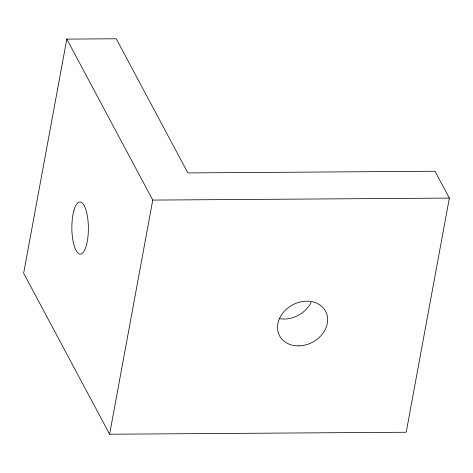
<?xml version="1.0" encoding="UTF-8"?>
<svg xmlns="http://www.w3.org/2000/svg" width="473" height="473" viewBox="0 0 473 473"><rect width="100%" height="100%" fill="white"/><g stroke="black" fill="none" stroke-linecap="round" stroke-linejoin="round"><path stroke-width="0.71" d="M66.799 39.105L23.65 273.246L109.606 434.226L406.201 432.239L449.35 198.092L435.024 171.261L187.864 172.923L116.234 38.774L66.799 39.105L152.755 200.085L109.606 434.226M152.755 200.085L449.35 198.092M311.074 302.324A26.062 21.161 -28.1 0 1 279.23 318.613M74.007 210.113A26.062 8.26 89.6 0 0 78.347 253.38A26.062 8.26 89.6 0 0 87.984 220.607A26.062 8.26 89.6 0 0 74.007 210.113M298.475 345.875A26.062 21.161 -28.1 0 0 326.057 312.215A26.062 21.161 -28.1 0 0 283.244 312.505A26.062 21.161 -28.1 0 0 298.475 345.875"/></g></svg>
